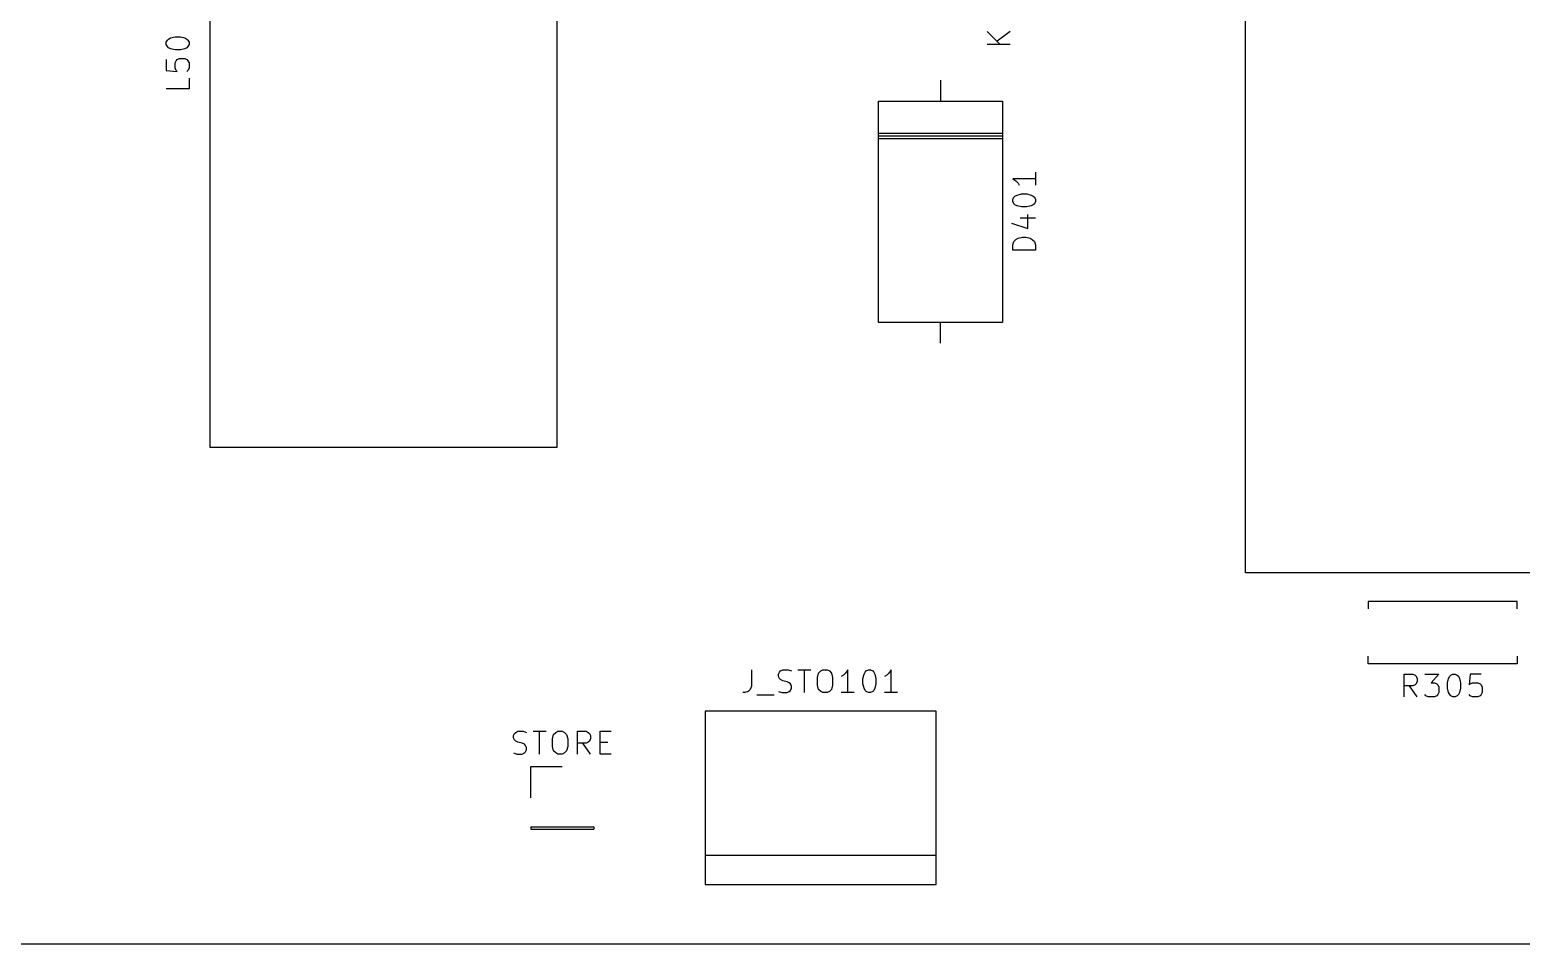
# Model space of a CAD drawing. Header units: metres. Extents: x 0 to 202, y 0 to 131.
# Drawn here: x 61.1 to 126.7, y 0 to 40.2 of the extents above; entities that cross this region are included whole.
import ezdxf

# ---------------------------------------------------------------- set-up
doc = ezdxf.new("R2010")
doc.units = ezdxf.units.M

msp = doc.modelspace()

# ---------------------------------------------------------------- linework, layer by layer
at = {"layer": 'OUTLINE'}
msp.add_line((152.523, 0), (5, 0), dxfattribs=at)
at = {"layer": 'SILK'}
for p, q in [((69.0175, 21.83), (69.0175, 56.57)), ((84.2575, 56.57), (84.2575, 21.83)), ((114.53, 16.33), (114.53, 51.07)), ((103.1798, 40.1295), (103.7512, 39.5581)), ((104.1798, 40.1295), (103.6084, 39.701)), ((67.0923, 39.6524), (67.1399, 39.7476)), ((67.0923, 39.5571), (67.0923, 39.6524)), ((67.1399, 39.4619), (67.0923, 39.5571)), ((67.1399, 39.7476), (67.1876, 39.7952)), ((67.1876, 39.4143), (67.1399, 39.4619)), ((67.1876, 39.7952), (67.2828, 39.8429)), ((67.2828, 39.3667), (67.1876, 39.4143)), ((67.2828, 39.8429), (67.4733, 39.8905)), ((67.4733, 39.319), (67.2828, 39.3667)), ((67.4733, 39.8905), (67.7114, 39.8905)), ((67.7114, 39.8905), (67.9018, 39.8429)), ((67.9018, 39.3667), (67.7114, 39.319)), ((67.9018, 39.8429), (67.9971, 39.7952)), ((67.9971, 39.4143), (67.9018, 39.3667)), ((67.9971, 39.7952), (68.0447, 39.7476)), ((68.0447, 39.4619), (67.9971, 39.4143)), ((68.0447, 39.7476), (68.0923, 39.6524)), ((68.0923, 39.5571), (68.0447, 39.4619)), ((68.0923, 39.6524), (68.0923, 39.5571)), ((104.1798, 39.5581), (103.1798, 39.5581)), ((67.0923, 38.8905), (67.0923, 38.4143)), ((67.7114, 39.319), (67.4733, 39.319)), ((67.4733, 38.7476), (67.5209, 38.8429)), ((67.4733, 38.5095), (67.4733, 38.7476)), ((67.5209, 38.8429), (67.5685, 38.8905)), ((67.5685, 38.8905), (67.6637, 38.9381)), ((67.6637, 38.9381), (67.9018, 38.9381)), ((67.9018, 38.9381), (67.9971, 38.8905)), ((67.9971, 38.8905), (68.0447, 38.8429)), ((68.0447, 38.8429), (68.0923, 38.7476)), ((68.0923, 38.7476), (68.0923, 38.5095)), ((67.0923, 38.4143), (67.5685, 38.3667)), ((67.5209, 38.4143), (67.4733, 38.5095)), ((67.5685, 38.3667), (67.5209, 38.4143)), ((68.0447, 38.4143), (67.9971, 38.3667)), ((68.0923, 38.5095), (68.0447, 38.4143)), ((68.0923, 38.081), (68.0923, 37.6048)), ((68.0923, 37.6048), (67.0923, 37.6048)), ((101.125, 37.98), (101.125, 37.07)), ((98.405, 37.07), (103.845, 37.07)), ((98.405, 27.33), (98.405, 37.07)), ((103.845, 37.07), (103.845, 27.33)), ((103.845, 35.645), (98.405, 35.645)), ((103.845, 35.525), (98.405, 35.525)), ((103.845, 35.405), (98.405, 35.405)), ((105.2998, 33.6524), (104.2998, 33.6524)), ((104.2998, 33.6524), (104.4427, 33.5571)), ((104.4427, 33.5571), (104.5379, 33.4619)), ((104.5379, 33.4619), (104.5855, 33.3667)), ((105.2998, 33.9381), (105.2998, 33.3667)), ((104.2998, 32.7476), (104.3474, 32.8429)), ((104.3474, 32.8429), (104.3951, 32.8905)), ((104.3951, 32.8905), (104.4903, 32.9381)), ((104.4903, 32.9381), (104.6808, 32.9857)), ((104.6808, 32.9857), (104.9189, 32.9857)), ((104.9189, 32.9857), (105.1093, 32.9381)), ((105.1093, 32.9381), (105.2046, 32.8905)), ((105.2046, 32.8905), (105.2522, 32.8429)), ((105.2522, 32.8429), (105.2998, 32.7476)), ((104.2998, 32.6524), (104.2998, 32.7476)), ((104.3474, 32.5571), (104.2998, 32.6524)), ((104.3951, 32.5095), (104.3474, 32.5571)), ((104.4903, 32.4619), (104.3951, 32.5095)), ((104.6808, 32.4143), (104.4903, 32.4619)), ((104.9189, 32.4143), (104.6808, 32.4143)), ((105.1093, 32.4619), (104.9189, 32.4143)), ((105.2046, 32.5095), (105.1093, 32.4619)), ((105.2522, 32.5571), (105.2046, 32.5095)), ((105.2998, 32.6524), (105.2522, 32.5571)), ((105.2998, 32.7476), (105.2998, 32.6524)), ((104.2522, 31.7), (104.9665, 31.4619)), ((104.6332, 31.9381), (105.2998, 31.9381)), ((104.9665, 31.4619), (104.9665, 32.081)), ((104.2998, 30.7476), (104.3474, 30.8905)), ((104.3474, 30.8905), (104.4427, 30.9857)), ((104.4427, 30.9857), (104.5379, 31.0333)), ((104.5379, 31.0333), (104.7284, 31.081)), ((104.7284, 31.081), (104.8712, 31.081)), ((104.8712, 31.081), (105.0617, 31.0333)), ((105.0617, 31.0333), (105.157, 30.9857)), ((105.157, 30.9857), (105.2522, 30.8905)), ((105.2522, 30.8905), (105.2998, 30.7476)), ((104.2998, 30.5095), (104.2998, 30.7476)), ((105.2998, 30.5095), (104.2998, 30.5095)), ((105.2998, 30.7476), (105.2998, 30.5095)), ((103.845, 27.33), (98.405, 27.33)), ((101.125, 26.42), (101.125, 27.33)), ((84.2575, 21.83), (69.0175, 21.83)), ((129.77, 16.33), (114.53, 16.33)), ((119.93, 15.07), (119.93, 14.74)), ((126.47, 15.07), (119.93, 15.07)), ((126.47, 14.74), (126.47, 15.07)), ((119.93, 12.33), (119.93, 12.66)), ((126.47, 12.66), (126.47, 12.33)), ((92.8112, 12.0597), (92.8112, 11.3454)), ((94.0017, 11.8692), (94.0493, 11.9644)), ((94.0017, 11.774), (94.0017, 11.8692)), ((94.0493, 11.9644), (94.0969, 12.0121)), ((94.0969, 12.0121), (94.1921, 12.0597)), ((94.1921, 12.0597), (94.4302, 12.0597)), ((94.4302, 12.0597), (94.5731, 12.0121)), ((94.8588, 12.0597), (95.4302, 12.0597)), ((95.1445, 11.0597), (95.1445, 12.0597)), ((95.7159, 11.7263), (95.7636, 11.9168)), ((95.7636, 11.9168), (95.8588, 12.0121)), ((95.8588, 12.0121), (95.954, 12.0597)), ((95.954, 12.0597), (96.1445, 12.0597)), ((96.1445, 12.0597), (96.2398, 12.0121)), ((96.2398, 12.0121), (96.335, 11.9168)), ((96.335, 11.9168), (96.3826, 11.7263)), ((96.8588, 11.8216), (96.7636, 11.774)), ((96.954, 11.9168), (96.8588, 11.8216)), ((97.0493, 12.0597), (96.954, 11.9168)), ((97.0493, 11.0597), (97.0493, 12.0597)), ((97.7159, 11.6787), (97.7636, 11.8692)), ((97.7636, 11.8692), (97.8112, 11.9644)), ((97.8112, 11.9644), (97.8588, 12.0121)), ((97.8588, 12.0121), (97.954, 12.0597)), ((97.954, 12.0597), (98.0493, 12.0597)), ((98.0493, 12.0597), (98.1445, 12.0121)), ((98.1445, 12.0121), (98.1921, 11.9644)), ((98.1921, 11.9644), (98.2398, 11.8692)), ((98.2398, 11.8692), (98.2874, 11.6787)), ((98.7636, 11.8216), (98.6683, 11.774)), ((98.8588, 11.9168), (98.7636, 11.8216)), ((98.954, 12.0597), (98.8588, 11.9168)), ((98.954, 11.0597), (98.954, 12.0597)), ((126.47, 12.33), (119.93, 12.33)), ((121.5095, 10.8752), (121.5095, 11.8752)), ((121.5095, 11.8752), (121.8905, 11.8752)), ((121.8905, 11.8752), (121.9857, 11.8276)), ((121.9857, 11.8276), (122.0333, 11.7799)), ((122.4143, 11.8752), (123.0333, 11.8752)), ((123.0333, 11.8752), (122.7, 11.4942)), ((123.5095, 11.7799), (123.5571, 11.8276)), ((123.5571, 11.8276), (123.6524, 11.8752)), ((123.6524, 11.8752), (123.7476, 11.8752)), ((123.7476, 11.8752), (123.8429, 11.8276)), ((123.8429, 11.8276), (123.8905, 11.7799)), ((124.4143, 11.8752), (124.3667, 11.399)), ((124.8905, 11.8752), (124.4143, 11.8752)), ((92.7636, 11.2025), (92.6683, 11.1073)), ((92.8112, 11.3454), (92.7636, 11.2025)), ((94.0493, 11.6787), (94.0017, 11.774)), ((94.0969, 11.6311), (94.0493, 11.6787)), ((94.1921, 11.5835), (94.0969, 11.6311)), ((94.3826, 11.5359), (94.1921, 11.5835)), ((94.4778, 11.4882), (94.3826, 11.5359)), ((94.5255, 11.4406), (94.4778, 11.4882)), ((94.4778, 11.1073), (94.5255, 11.1549)), ((94.5731, 11.3454), (94.5255, 11.4406)), ((94.5255, 11.1549), (94.5731, 11.2501)), ((94.5731, 11.2501), (94.5731, 11.3454)), ((95.7159, 11.393), (95.7159, 11.7263)), ((95.7636, 11.2025), (95.7159, 11.393)), ((95.8588, 11.1073), (95.7636, 11.2025)), ((96.335, 11.2025), (96.2398, 11.1073)), ((96.3826, 11.393), (96.335, 11.2025)), ((96.3826, 11.7263), (96.3826, 11.393)), ((97.7159, 11.4406), (97.7159, 11.6787)), ((97.7636, 11.2501), (97.7159, 11.4406)), ((97.8112, 11.1549), (97.7636, 11.2501)), ((97.8588, 11.1073), (97.8112, 11.1549)), ((98.1921, 11.1549), (98.1445, 11.1073)), ((98.2398, 11.2501), (98.1921, 11.1549)), ((98.2874, 11.4406), (98.2398, 11.2501)), ((98.2874, 11.6787), (98.2874, 11.4406)), ((121.8905, 11.3514), (121.5095, 11.3514)), ((122.081, 10.8752), (121.7476, 11.3514)), ((121.9857, 11.399), (121.8905, 11.3514)), ((122.0333, 11.4466), (121.9857, 11.399)), ((122.0333, 11.7799), (122.081, 11.6847)), ((122.081, 11.5418), (122.0333, 11.4466)), ((122.081, 11.6847), (122.081, 11.5418)), ((122.7, 11.4942), (122.8429, 11.4942)), ((122.8429, 11.4942), (122.9381, 11.4466)), ((122.9381, 11.4466), (122.9857, 11.399)), ((122.9857, 11.399), (123.0333, 11.3038)), ((123.0333, 11.3038), (123.0333, 11.0657)), ((123.4143, 11.4942), (123.4619, 11.6847)), ((123.4143, 11.2561), (123.4143, 11.4942)), ((123.4619, 11.0657), (123.4143, 11.2561)), ((123.4619, 11.6847), (123.5095, 11.7799)), ((123.8905, 11.7799), (123.9381, 11.6847)), ((123.9381, 11.6847), (123.9857, 11.4942)), ((123.9857, 11.2561), (123.9381, 11.0657)), ((123.9857, 11.4942), (123.9857, 11.2561)), ((124.3667, 11.399), (124.4143, 11.4466)), ((124.4143, 11.4466), (124.5095, 11.4942)), ((124.5095, 11.4942), (124.7476, 11.4942)), ((124.7476, 11.4942), (124.8429, 11.4466)), ((124.8429, 11.4466), (124.8905, 11.399)), ((124.8905, 11.399), (124.9381, 11.3038)), ((124.9381, 11.3038), (124.9381, 11.0657)), ((92.5255, 11.0597), (92.4302, 11.0597)), ((92.6683, 11.1073), (92.5255, 11.0597)), ((93.0493, 10.9644), (93.8112, 10.9644)), ((94.0017, 11.1073), (94.1445, 11.0597)), ((94.1445, 11.0597), (94.3826, 11.0597)), ((94.3826, 11.0597), (94.4778, 11.1073)), ((95.954, 11.0597), (95.8588, 11.1073)), ((96.1445, 11.0597), (95.954, 11.0597)), ((96.2398, 11.1073), (96.1445, 11.0597)), ((97.335, 11.0597), (96.7636, 11.0597)), ((97.954, 11.0597), (97.8588, 11.1073)), ((98.0493, 11.0597), (97.954, 11.0597)), ((98.1445, 11.1073), (98.0493, 11.0597)), ((99.2398, 11.0597), (98.6683, 11.0597)), ((122.4619, 10.9228), (122.4143, 10.9704)), ((122.5571, 10.8752), (122.4619, 10.9228)), ((122.8429, 10.8752), (122.5571, 10.8752)), ((122.9381, 10.9228), (122.8429, 10.8752)), ((122.9857, 10.9704), (122.9381, 10.9228)), ((123.0333, 11.0657), (122.9857, 10.9704)), ((123.5095, 10.9704), (123.4619, 11.0657)), ((123.5571, 10.9228), (123.5095, 10.9704)), ((123.6524, 10.8752), (123.5571, 10.9228)), ((123.7476, 10.8752), (123.6524, 10.8752)), ((123.8429, 10.9228), (123.7476, 10.8752)), ((123.8905, 10.9704), (123.8429, 10.9228)), ((123.9381, 11.0657), (123.8905, 10.9704)), ((124.4143, 10.9228), (124.3667, 10.9704)), ((124.5095, 10.8752), (124.4143, 10.9228)), ((124.7476, 10.8752), (124.5095, 10.8752)), ((124.8429, 10.9228), (124.7476, 10.8752)), ((124.8905, 10.9704), (124.8429, 10.9228)), ((124.9381, 11.0657), (124.8905, 10.9704)), ((90.7788, 10.2445), (90.7788, 2.6245)), ((100.9388, 10.2445), (90.7788, 10.2445)), ((100.9388, 2.6245), (100.9388, 10.2445)), ((82.3567, 9.1692), (82.4044, 9.2644)), ((82.4044, 9.2644), (82.452, 9.3121)), ((82.452, 9.3121), (82.5472, 9.3597)), ((82.5472, 9.3597), (82.7853, 9.3597)), ((82.7853, 9.3597), (82.9282, 9.3121)), ((83.2139, 9.3597), (83.7853, 9.3597)), ((83.4996, 8.3597), (83.4996, 9.3597)), ((84.071, 9.0263), (84.1186, 9.2168)), ((84.1186, 9.2168), (84.2139, 9.3121)), ((84.2139, 9.3121), (84.3091, 9.3597)), ((84.3091, 9.3597), (84.4996, 9.3597)), ((84.4996, 9.3597), (84.5948, 9.3121)), ((84.5948, 9.3121), (84.6901, 9.2168)), ((84.6901, 9.2168), (84.7377, 9.0263)), ((85.1663, 8.3597), (85.1663, 9.3597)), ((85.1663, 9.3597), (85.5472, 9.3597)), ((85.5472, 9.3597), (85.6425, 9.3121)), ((85.6425, 9.3121), (85.6901, 9.2644)), ((85.6901, 9.2644), (85.7377, 9.1692)), ((86.1663, 8.3597), (86.1663, 9.3597)), ((86.1663, 9.3597), (86.6425, 9.3597)), ((82.3567, 9.074), (82.3567, 9.1692)), ((82.4044, 8.9787), (82.3567, 9.074)), ((82.452, 8.9311), (82.4044, 8.9787)), ((82.5472, 8.8835), (82.452, 8.9311)), ((82.7377, 8.8359), (82.5472, 8.8835)), ((82.8329, 8.7882), (82.7377, 8.8359)), ((82.8806, 8.7406), (82.8329, 8.7882)), ((82.9282, 8.6454), (82.8806, 8.7406)), ((82.8806, 8.4549), (82.9282, 8.5502)), ((82.9282, 8.5502), (82.9282, 8.6454)), ((84.071, 8.693), (84.071, 9.0263)), ((84.1186, 8.5025), (84.071, 8.693)), ((84.7377, 8.693), (84.6901, 8.5025)), ((84.7377, 9.0263), (84.7377, 8.693)), ((85.5472, 8.8359), (85.1663, 8.8359)), ((85.7377, 8.3597), (85.4044, 8.8359)), ((85.6425, 8.8835), (85.5472, 8.8359)), ((85.6901, 8.9311), (85.6425, 8.8835)), ((85.7377, 9.0263), (85.6901, 8.9311)), ((85.7377, 9.1692), (85.7377, 9.0263)), ((86.1663, 8.8835), (86.4996, 8.8835)), ((82.3567, 8.4073), (82.4996, 8.3597)), ((82.4996, 8.3597), (82.7377, 8.3597)), ((82.7377, 8.3597), (82.8329, 8.4073)), ((82.8329, 8.4073), (82.8806, 8.4549)), ((84.2139, 8.4073), (84.1186, 8.5025)), ((84.3091, 8.3597), (84.2139, 8.4073)), ((84.4996, 8.3597), (84.3091, 8.3597)), ((84.5948, 8.4073), (84.4996, 8.3597)), ((84.6901, 8.5025), (84.5948, 8.4073)), ((86.6425, 8.3597), (86.1663, 8.3597)), ((83.1196, 7.8145), (84.4996, 7.8145)), ((83.1196, 6.4345), (83.1196, 7.8145)), ((83.1196, 5.1645), (83.1196, 5.0545)), ((83.1196, 5.1645), (85.8796, 5.1645)), ((83.1196, 5.0545), (85.8796, 5.0545)), ((85.8796, 5.1645), (85.8796, 5.0545)), ((100.9388, 3.8945), (90.7788, 3.8945)), ((90.7788, 2.6245), (100.9388, 2.6245))]:
    msp.add_line(p, q, dxfattribs=at)

doc.saveas('drawing.dxf')
